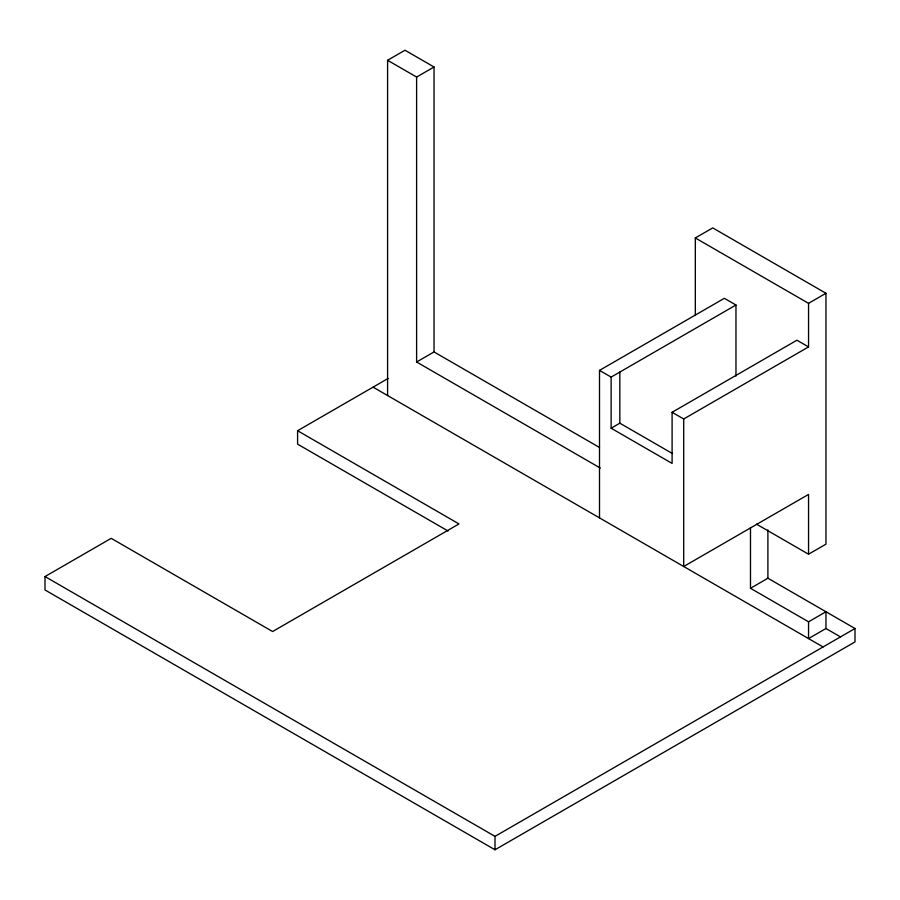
<?xml version="1.0" encoding="UTF-8"?>
<svg xmlns="http://www.w3.org/2000/svg" width="900" height="900" viewBox="0 0 900 900"><rect width="100%" height="100%" fill="white"/><g stroke="black" fill="none" stroke-linecap="round" stroke-linejoin="round"><path stroke-width="1.35" d="M387.585 395.527L387.585 60.289L405 50.231L434.036 66.994L434.036 351.945L599.49 447.469M387.585 60.289L416.61 77.051L434.036 66.994M767.43 577.957L855 628.515L855 641.925L495 849.769L45 589.961L45 576.551L111.195 538.335L272.61 631.53L459 523.924L297.585 430.729L297.585 444.139L448.076 531.023M297.585 430.729L388.159 378.428M416.61 77.051L416.61 362.002L434.036 351.945M695.317 315.124L695.317 237.96L712.744 227.903L825.964 293.276L825.964 544.151L808.549 554.209L756.529 524.171M599.512 517.882L599.512 370.384L724.354 298.305L735.964 305.01L735.964 376.099M599.512 370.384L611.134 377.089L735.964 305.01M695.317 237.96L808.549 303.334L825.964 293.276M611.134 377.089L611.134 428.209L619.841 423.18L672.435 453.544M611.134 428.209L672.097 463.41L672.097 412.29L796.939 340.211L808.549 346.916L808.549 303.334M672.097 412.29L683.707 418.984L808.549 346.916M750.488 527.58L750.488 588.285L767.903 578.227L767.903 529.942M808.549 621.81L825.964 611.752L825.964 628.515L808.549 638.572L808.549 621.81L750.488 588.285M45 576.551L495 836.359L855 628.515M416.61 362.002L600.322 468.067M825.964 628.515L840.488 636.896M373.061 387.146L823.061 646.954M808.549 554.209L808.549 494.415L683.707 566.494L683.707 418.984M619.841 372.06L619.841 423.18M495 836.359L495 849.769"/></g></svg>
